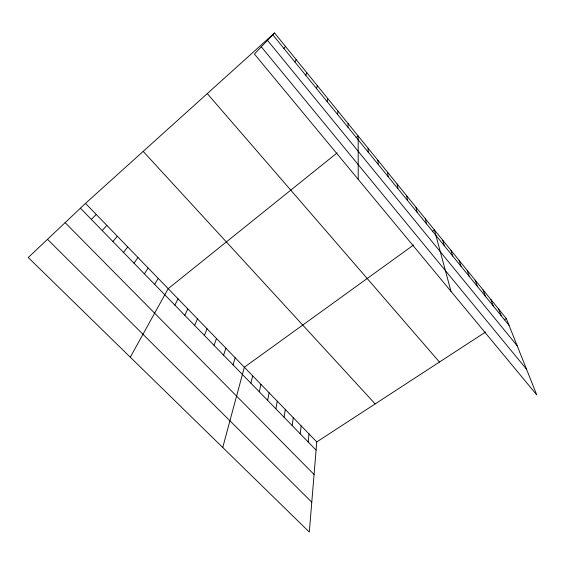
<?xml version="1.0" encoding="UTF-8"?>
<svg xmlns="http://www.w3.org/2000/svg" width="565" height="565" viewBox="0 0 565 565"><rect width="100%" height="100%" fill="white"/><g stroke="black" fill="none" stroke-linecap="round" stroke-linejoin="round"><path stroke-width="0.85" d="M347.934 127.196L348.125 123.622M85.499 203.386L316.76 441.929L309.309 532.039L28.25 257.527L85.499 203.386L274.548 32.961L506.311 318.526L536.75 394.886L254.398 54.028L274.548 32.961M308.186 441.992L308.998 433.913M300.22 433.814L301.166 425.833M337.58 114.462L337.983 111.121M292.183 425.565L293.263 417.683M284.075 417.238L285.29 409.463M275.889 408.834L277.245 401.164M327.107 101.58L327.721 98.472M267.633 400.359L269.131 392.795M259.3 391.806L260.945 384.348M250.888 383.169L252.682 375.831M222.737 447.487L244.348 367.229L413.615 244.984M316.506 88.543L317.332 85.675M233.041 364.856L235.16 357.751M223.592 355.152L225.88 348.181M214.043 345.349L216.501 338.513M204.396 335.448L207.037 328.745M305.778 75.343L306.823 72.73M194.65 325.447L197.475 318.879M184.804 315.341L187.813 308.914M174.853 305.128L178.053 298.85M294.916 61.988L296.194 59.629M130.296 357.193L168.193 288.68L337.15 152.868M154.641 284.379L158.228 278.404M144.379 273.841L148.164 268.022M134.004 263.191L137.994 257.527M283.927 48.47L285.431 46.372M123.516 252.428L127.711 246.926M112.915 241.545L117.329 236.219M102.201 230.548L106.834 225.393M91.368 219.432L96.227 214.446M356.112 137.62L358.161 135.981L358.238 179.395M432.395 231.424L434.429 229.955L450.997 291.37M316.76 441.929L485.639 331.987M504.164 319.924L506.311 318.526M47.509 239.313L311.774 502.207M65.13 222.652L314.069 474.487M80.421 208.188L316.082 450.1M143.185 151.385L375.16 403.911M207.27 93.606L439.457 362.045M261.291 46.817L526.538 369.27M267.492 40.327L517.173 345.773M272.796 34.783L509.023 325.327M498.634 309.062L501.219 315.729M490.879 299.514L493.337 306.032M483.054 289.866L485.37 296.237M475.151 280.127L477.333 286.349M467.163 270.289L469.211 276.363M459.105 260.352L461.005 266.27M450.962 250.323L452.72 256.079M442.734 240.189L444.351 245.782M425.261 218.662L426.561 223.902M415.995 207.242L417.118 212.292M406.623 195.695L407.577 200.547M397.146 184.021L397.915 188.675M387.569 172.212L388.148 176.661M377.872 160.269L378.275 164.507M368.069 148.192L368.274 152.218"/></g></svg>
